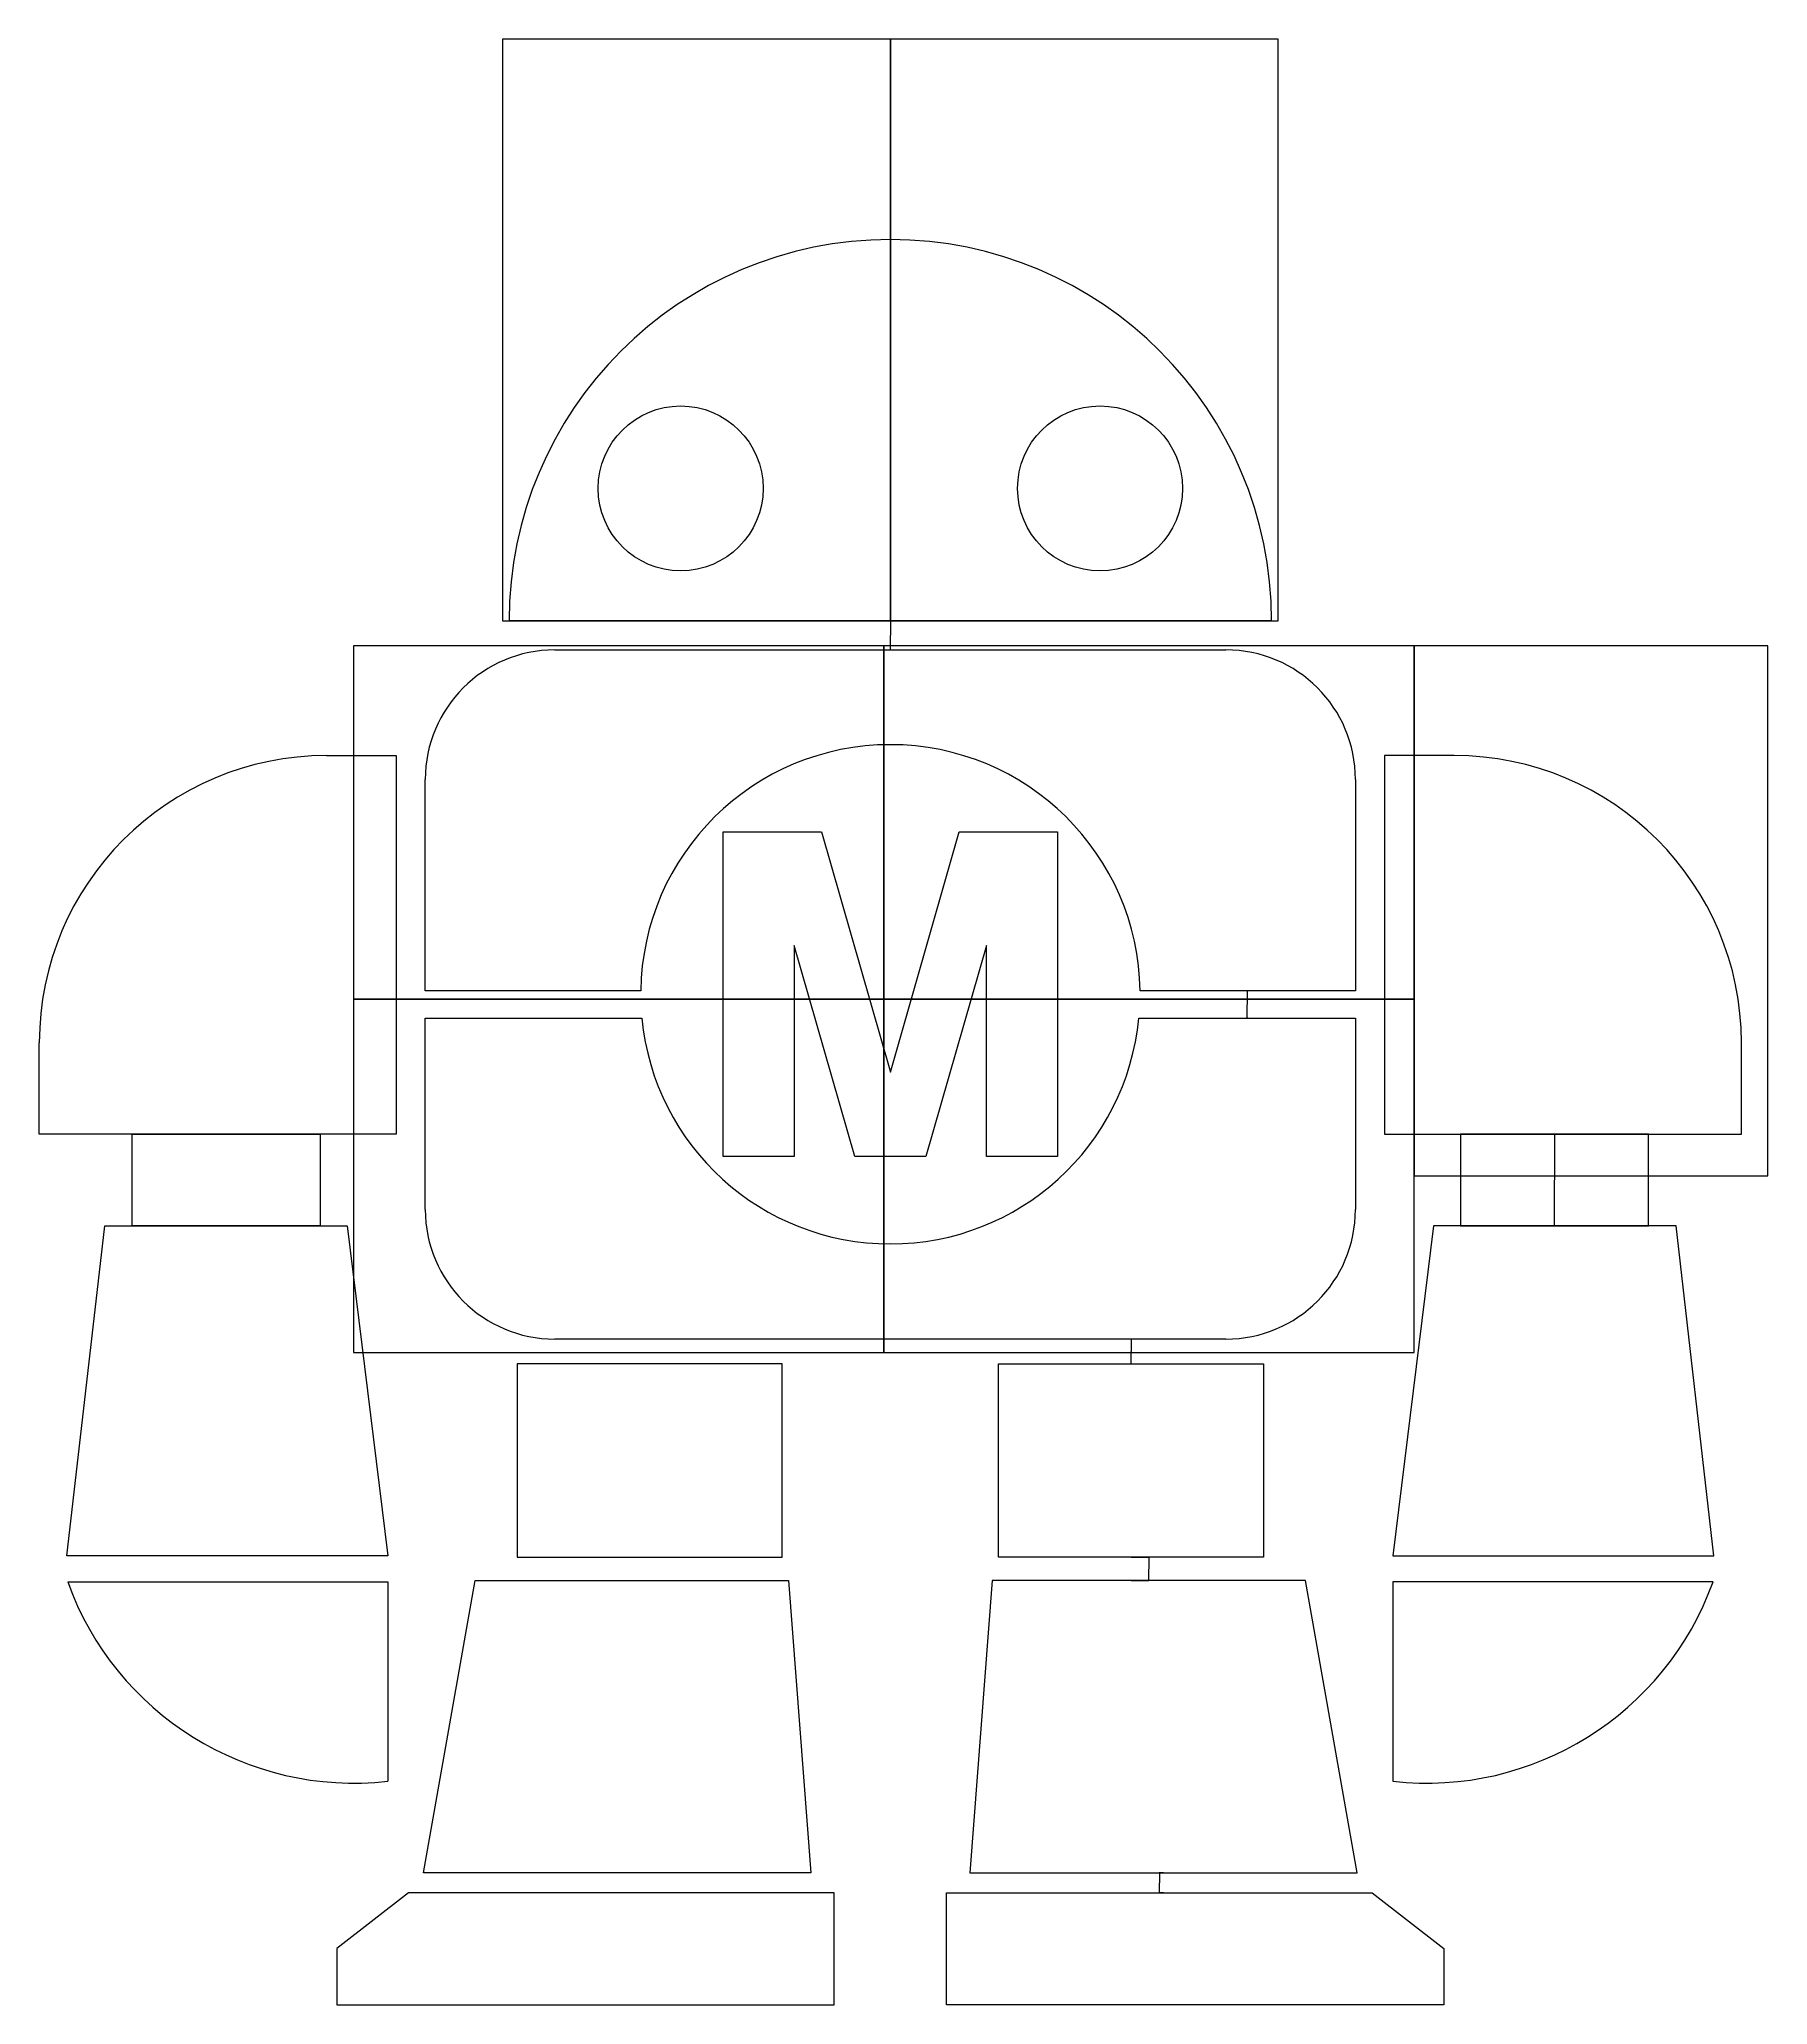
# Model space of a CAD drawing. Header units: millimetres. Extents: x -1533 to 16534, y -9814 to -2517.
# Drawn here: x 1675 to 4350, y -5559 to -2517 of the extents above; entities that cross this region are included whole.
import ezdxf

# ---------------------------------------------------------------- set-up
doc = ezdxf.new("R2010")
doc.units = ezdxf.units.MM
doc.header["$MEASUREMENT"] = 0
doc.layers.add('90X60', color=6, linetype='Continuous', true_color=0xff00ff)
doc.layers.add('LINEAS', color=5, linetype='Continuous', true_color=0x0000ff)
doc.dimstyles.get("Standard").update_dxf_attribs({"dimtxt": 0.18, "dimasz": 0.18, "dimexe": 0.18, "dimexo": 0.0625, "dimgap": 0.09, "dimtad": 0, "dimtih": 1, "dimtoh": 1, "dimdec": 4, "dimzin": 0, "dimdsep": 46, "dimtxsty": 'Standard', "dimcen": 0.09, "dimadec": 0, "dimazin": 0, "dimtfac": 1, "dimtdec": 4, "dimtofl": 0, "dimtmove": 0, "dimatfit": 3, "dimfxl": 0, "dimtolj": 1, "dimtzin": 0, "dimarcsym": 0})

# ---------------------------------------------------------------- blocks, each defined once
blk = doc.blocks.new('*D1')
at = {"layer": '90X60', "color": 0, "lineweight": -2}
for p, q in [((3414.7, -5354.7), (3408.2, -5354.7)), ((3408.4, -5354.9), (3408.4, -5370.2)), ((3408.4, -5385.9), (3408.4, -5370.6)), ((3414.7, -5386), (3408.2, -5386))]:
    blk.add_line(p, q, dxfattribs=at)
at = {"layer": '90X60', "color": 0}
for points in [[(3408.5, -5354.9), (3408.4, -5354.9), (3408.4, -5354.7)], [(3408.4, -5385.9), (3408.5, -5385.9), (3408.4, -5386)]]:
    blk.add_solid(points, dxfattribs=at)
at = {"layer": 'Defpoints', "color": 0}
for p in [(3414.8, -5354.7), (3408.4, -5386), (3414.8, -5386)]:
    blk.add_point(p, dxfattribs=at)
at = {"layer": '90X60', "color": 0, "insert": (3408.4, -5370.4), "char_height": 0.18, "attachment_point": 5}
blk.add_mtext('\\A1;31.3286', dxfattribs=at)
blk = doc.blocks.new('*D2')
at = {"layer": '90X60', "color": 0, "lineweight": -2}
for p, q in [((4032.7, -4211.5), (4019.5, -4211.5)), ((4019.7, -4211.7), (4019.7, -4282.2)), ((4019.7, -4353), (4019.7, -4282.5)), ((4032.7, -4353.2), (4019.5, -4353.2))]:
    blk.add_line(p, q, dxfattribs=at)
at = {"layer": '90X60', "color": 0}
for points in [[(4019.7, -4211.7), (4019.7, -4211.7), (4019.7, -4211.5)], [(4019.7, -4353), (4019.7, -4353), (4019.7, -4353.2)]]:
    blk.add_solid(points, dxfattribs=at)
at = {"layer": 'Defpoints', "color": 0}
for p in [(4032.8, -4211.5), (4019.7, -4353.2), (4032.8, -4353.2)]:
    blk.add_point(p, dxfattribs=at)
at = {"layer": '90X60', "color": 0, "insert": (4019.7, -4282.4), "char_height": 0.18, "attachment_point": 5}
blk.add_mtext('\\A1;141.6853', dxfattribs=at)
blk = doc.blocks.new('*D3')
at = {"layer": 'Defpoints', "color": 0}
for p in [(2992, -3416.5), (2992, -3461.7), (2992, -3461.7)]:
    blk.add_point(p, dxfattribs=at)
at = {"layer": 'LINEAS', "color": 0, "lineweight": -2}
for p, q in [((2991.9, -3416.5), (2991.8, -3416.5)), ((2992, -3416.7), (2992, -3438.9)), ((2991.9, -3461.7), (2991.8, -3461.7)), ((2992, -3461.5), (2992, -3439.3))]:
    blk.add_line(p, q, dxfattribs=at)
at = {"layer": 'LINEAS', "color": 0}
for points in [[(2992, -3416.7), (2992, -3416.7), (2992, -3416.5)], [(2992, -3461.5), (2992, -3461.5), (2992, -3461.7)]]:
    blk.add_solid(points, dxfattribs=at)
at = {"layer": 'LINEAS', "color": 0, "insert": (2992, -3439.1), "char_height": 0.18, "attachment_point": 5}
blk.add_mtext('\\A1;45.1716', dxfattribs=at)
blk = doc.blocks.new('*D4')
at = {"layer": 'Defpoints', "color": 0}
for p in [(3545.1, -3989.7), (3544.2, -4031.8), (3545.1, -4031.8)]:
    blk.add_point(p, dxfattribs=at)
at = {"layer": 'LINEAS', "color": 0, "lineweight": -2}
for p, q in [((3545, -3989.7), (3544, -3989.7)), ((3544.2, -3989.9), (3544.2, -4010.6)), ((3544.2, -4031.6), (3544.2, -4010.9)), ((3545, -4031.8), (3544, -4031.8))]:
    blk.add_line(p, q, dxfattribs=at)
at = {"layer": 'LINEAS', "color": 0}
for points in [[(3544.3, -3989.9), (3544.2, -3989.9), (3544.2, -3989.7)], [(3544.2, -4031.6), (3544.3, -4031.6), (3544.2, -4031.8)]]:
    blk.add_solid(points, dxfattribs=at)
at = {"layer": 'LINEAS', "color": 0, "insert": (3544.2, -4010.8), "char_height": 0.18, "attachment_point": 5}
blk.add_mtext('\\A1;42.1070', dxfattribs=at)
blk = doc.blocks.new('*D5')
at = {"layer": 'Defpoints', "color": 0}
for p in [(3364.6, -4528.6), (3364.6, -4567.1), (3364.6, -4567.1)]:
    blk.add_point(p, dxfattribs=at)
at = {"layer": 'LINEAS', "color": 0, "lineweight": -2}
for p, q in [((3364.5, -4528.6), (3364.4, -4528.6)), ((3364.6, -4528.8), (3364.6, -4547.7)), ((3364.6, -4566.9), (3364.6, -4548)), ((3364.5, -4567.1), (3364.4, -4567.1))]:
    blk.add_line(p, q, dxfattribs=at)
at = {"layer": 'LINEAS', "color": 0}
for points in [[(3364.6, -4528.8), (3364.6, -4528.8), (3364.6, -4528.6)], [(3364.6, -4566.9), (3364.6, -4566.9), (3364.6, -4567.1)]]:
    blk.add_solid(points, dxfattribs=at)
at = {"layer": 'LINEAS', "color": 0, "insert": (3364.6, -4547.8), "char_height": 0.18, "attachment_point": 5}
blk.add_mtext('\\A1;38.4882', dxfattribs=at)
blk = doc.blocks.new('*D6')
at = {"layer": 'Defpoints', "color": 0}
for p in [(3364.6, -4866.1), (3364.6, -4902.5), (3391.8, -4902.5)]:
    blk.add_point(p, dxfattribs=at)
at = {"layer": 'LINEAS', "color": 0, "lineweight": -2}
for p, q in [((3364.6, -4866.1), (3392, -4866.1)), ((3391.8, -4866.3), (3391.8, -4884.1)), ((3391.8, -4902.3), (3391.8, -4884.5)), ((3364.6, -4902.5), (3392, -4902.5))]:
    blk.add_line(p, q, dxfattribs=at)
at = {"layer": 'LINEAS', "color": 0}
for points in [[(3391.9, -4866.3), (3391.8, -4866.3), (3391.8, -4866.1)], [(3391.8, -4902.3), (3391.9, -4902.3), (3391.8, -4902.5)]]:
    blk.add_solid(points, dxfattribs=at)
at = {"layer": 'LINEAS', "color": 0, "insert": (3391.8, -4884.3), "char_height": 0.18, "attachment_point": 5}
blk.add_mtext('\\A1;36.3984', dxfattribs=at)

msp = doc.modelspace()

# ---------------------------------------------------------------- linework, layer by layer
at = {"layer": '90X60'}
for p, q in [((2992, -2516.50197), (2392, -2516.50197)), ((2392, -2516.50197), (2392, -3416.50197)), ((2992, -3416.50197), (2992, -2516.50197)), ((3592, -2516.50197), (2992, -2516.50197)), ((2992, -2516.50197), (2992, -3416.50197)), ((3592, -3416.50197), (3592, -2516.50197)), ((2392, -3416.50197), (2992, -3416.50197)), ((2992, -3416.50197), (3592, -3416.50197)), ((2161.29752, -3455.25332), (2161.29752, -4002.35658)), ((2981.95241, -3455.25332), (2161.29752, -3455.25332)), ((2981.95241, -3455.25332), (2981.95241, -4002.35658)), ((3802.60729, -3455.25332), (2981.95241, -3455.25332)), ((2981.95241, -4002.35658), (2981.95241, -3455.25332)), ((3802.60729, -4002.35658), (3802.60729, -3455.25332)), ((4349.71054, -3455.25332), (3802.60729, -3455.25332)), ((3802.60729, -3455.25332), (3802.60729, -4275.9082)), ((4349.71054, -4275.9082), (4349.71054, -3455.25332)), ((2161.29752, -4002.35658), (2161.29752, -4549.45983)), ((2981.95241, -4002.35658), (2161.29752, -4002.35658)), ((2161.29752, -4002.35658), (2981.95241, -4002.35658)), ((2981.95241, -4002.35658), (2981.95241, -4549.45983)), ((3802.60729, -4002.35658), (2981.95241, -4002.35658)), ((2981.95241, -4002.35658), (3802.60729, -4002.35658)), ((2981.95241, -4549.45983), (2981.95241, -4002.35658)), ((3802.60729, -4549.45983), (3802.60729, -4002.35658)), ((3802.60729, -4275.9082), (4349.71054, -4275.9082)), ((2161.29752, -4549.45983), (2981.95241, -4549.45983)), ((2981.95241, -4549.45983), (3802.60729, -4549.45983))]:
    msp.add_line(p, q, dxfattribs=at)
at = {"layer": 'LINEAS'}
for p, q in [((3582, -3416.50197), (2402, -3416.50197)), ((2472.88242, -3461.67361), (3511.11758, -3461.67361)), ((2119.63004, -3625.21483), (2227.4651, -3625.21483)), ((2227.4651, -3625.21483), (2227.4651, -4211.51495)), ((3864.36996, -3625.21483), (3756.5349, -3625.21483)), ((3756.5349, -3625.21483), (3756.5349, -4211.51495)), ((2272.20132, -3989.69722), (2272.20132, -3662.35471)), ((3711.79868, -3662.35471), (3711.79868, -3989.69722)), ((2733.30461, -4246.15622), (2733.30461, -3743.54171)), ((2733.30461, -3743.54171), (2885.30602, -3743.54171)), ((2885.30602, -3743.54171), (2992, -4115.2978)), ((2992, -4115.2978), (3098.69398, -3743.54171)), ((3098.69398, -3743.54171), (3250.69539, -3743.54171)), ((3250.69539, -3743.54171), (3250.69539, -4246.15622)), ((2936.8498, -4246.15622), (2843.05794, -3919.35524)), ((2843.05794, -3919.35524), (2843.05794, -4246.15622)), ((3140.94206, -3919.35524), (3047.1502, -4246.15622)), ((3140.94206, -4246.15622), (3140.94206, -3919.35524)), ((2605.61892, -3989.69722), (2272.20132, -3989.69722)), ((3711.79868, -3989.69722), (3378.38108, -3989.69722)), ((2272.20132, -4327.92048), (2272.20132, -4031.80426)), ((2272.20132, -4031.80426), (2607.35667, -4031.80426)), ((3376.64333, -4031.80426), (3711.79868, -4031.80426)), ((3711.79868, -4031.80426), (3711.79868, -4327.92048)), ((1674.96623, -4211.51495), (1674.96623, -4069.87863)), ((4309.03377, -4211.51495), (4309.03377, -4069.87863)), ((2227.4651, -4211.51495), (1674.96623, -4211.51495)), ((1818.73201, -4211.51495), (2109.84085, -4211.51495)), ((1818.73201, -4353.20025), (1818.73201, -4211.51495)), ((2109.84085, -4211.51495), (2109.84085, -4353.20025)), ((3756.5349, -4211.51495), (4309.03377, -4211.51495)), ((4165.26799, -4211.51495), (3874.15915, -4211.51495)), ((3874.15915, -4211.51495), (3874.15915, -4353.20025)), ((4165.26799, -4353.20025), (4165.26799, -4211.51495)), ((2843.05794, -4246.15622), (2733.30461, -4246.15622)), ((2992, -4246.15622), (2936.8498, -4246.15622)), ((3047.1502, -4246.15622), (2992, -4246.15622)), ((3250.69539, -4246.15622), (3140.94206, -4246.15622)), ((1717.41807, -4864.1409), (1776.11204, -4353.20025)), ((1776.11204, -4353.20025), (2151.4232, -4353.20025)), ((2109.84085, -4353.20025), (1818.73201, -4353.20025)), ((2151.4232, -4353.20025), (2214.17296, -4864.1409)), ((3832.5768, -4353.20025), (3769.82704, -4864.1409)), ((4207.88796, -4353.20025), (3832.5768, -4353.20025)), ((3874.15915, -4353.20025), (4165.26799, -4353.20025)), ((4266.58193, -4864.1409), (4207.88796, -4353.20025)), ((3511.11758, -4528.60158), (2472.88242, -4528.60158)), ((2824.47401, -4567.08982), (2414.36383, -4567.08982)), ((2414.36383, -4567.08982), (2414.36383, -4866.12848)), ((2824.47401, -4866.12848), (2824.47401, -4567.08982)), ((3159.52599, -4567.08982), (3569.63617, -4567.08982)), ((3159.52599, -4866.12848), (3159.52599, -4567.08982)), ((3569.63617, -4567.08982), (3569.63617, -4866.12848)), ((2214.17296, -4864.1409), (1717.41807, -4864.1409)), ((2414.36383, -4866.12848), (2824.47401, -4866.12848)), ((3569.63617, -4866.12848), (3159.52599, -4866.12848)), ((3769.82704, -4864.1409), (4266.58193, -4864.1409)), ((1718.89268, -4904.23634), (2214.21858, -4904.23634)), ((2214.21858, -4904.23634), (2214.21858, -5213.08414)), ((2269.65987, -5354.71194), (2349.71989, -4902.5269)), ((2349.71989, -4902.5269), (2834.58203, -4902.5269)), ((2834.58203, -4902.5269), (2868.83693, -5354.71194)), ((3149.41797, -4902.5269), (3115.16307, -5354.71194)), ((3634.28011, -4902.5269), (3149.41797, -4902.5269)), ((3714.34013, -5354.71194), (3634.28011, -4902.5269)), ((4265.10732, -4904.23634), (3769.78142, -4904.23634)), ((3769.78142, -4904.23634), (3769.78142, -5213.08414)), ((2868.83693, -5354.71194), (2269.65987, -5354.71194)), ((3115.16307, -5354.71194), (3714.34013, -5354.71194)), ((2246.26112, -5386.04057), (2135.29524, -5471.89699)), ((2904.89695, -5386.04057), (2246.26112, -5386.04057)), ((2904.89695, -5558.94581), (2904.89695, -5386.04057)), ((3079.10305, -5386.04057), (3737.73888, -5386.04057)), ((3079.10305, -5558.94581), (3079.10305, -5386.04057)), ((3737.73888, -5386.04057), (3848.70476, -5471.89699)), ((2135.29524, -5471.89699), (2135.29524, -5558.94581)), ((3848.70476, -5471.89699), (3848.70476, -5558.94581)), ((2135.29524, -5558.94581), (2904.89695, -5558.94581)), ((3848.70476, -5558.94581), (3079.10305, -5558.94581))]:
    msp.add_line(p, q, dxfattribs=at)
for centre in [(2667.4858, -3211.71809), (3316.5142, -3211.71809)]:
    msp.add_circle(centre, 127.63681, dxfattribs=at)
for centre, radius, start, end in [((2992, -3416.50197), 590, 0, 180), ((2472.88242, -3662.35471), 200.6811, 90, 180), ((3511.11758, -3662.35471), 200.6811, 0, 90), ((2992, -3994.84071), 386.41531, 0.76267326, 179.23732674), ((2119.63004, -4069.87863), 444.6638, 90, 180), ((3864.36996, -4069.87863), 444.6638, 0, 90), ((2992, -3994.84071), 386.41531, 185.48916872, 354.51083128), ((2472.88242, -4327.92048), 200.6811, 180, 270), ((3511.11758, -4327.92048), 200.6811, 270, 0), ((2161.93703, -4745.31021), 470.68652, 199.73361128, 276.3772943), ((3822.06297, -4745.31021), 470.68652, 263.6227057, 340.26638872)]:
    msp.add_arc(centre, radius, start, end, dxfattribs=at)

# ---------------------------------------------------------------- dimensions: what is measured, and where the dimension line sits
at = {"layer": '90X60'}
for base, p1, p2, picture, middle in [((4019.71357, -4353.20025), (4032.78433, -4211.51495), (4032.78433, -4353.20025), '*D2', (4019.71357, -4282.3576)), ((3408.42097, -5386.04057), (3414.7516, -5354.71194), (3414.7516, -5386.04057), '*D1', (3408.42097, -5370.37626))]:
    dim = msp.add_linear_dim(base=base, p1=p1, p2=p2, angle=90, dimstyle='Standard', dxfattribs=at)
    dim.commit()
    dim.dimension.update_dxf_attribs({"geometry": picture, "text_midpoint": middle})
at = {"layer": 'LINEAS'}
for base, p1, p2, picture, middle in [((2992, -3461.67361), (2992, -3416.50197), (2992, -3461.67361), '*D3', (2992, -3439.08779)), ((3544.221, -4031.80426), (3545.08988, -3989.69722), (3545.08988, -4031.80426), '*D4', (3544.221, -4010.75074)), ((3364.58108, -4567.08982), (3364.58108, -4528.60158), (3364.58108, -4567.08982), '*D5', (3364.58108, -4547.8457)), ((3391.84904, -4902.5269), (3364.58108, -4866.12848), (3364.58108, -4902.5269), '*D6', (3391.84904, -4884.32769))]:
    dim = msp.add_linear_dim(base=base, p1=p1, p2=p2, angle=90, dimstyle='Standard', dxfattribs=at)
    dim.commit()
    dim.dimension.update_dxf_attribs({"geometry": picture, "text_midpoint": middle})

doc.saveas('drawing.dxf')
